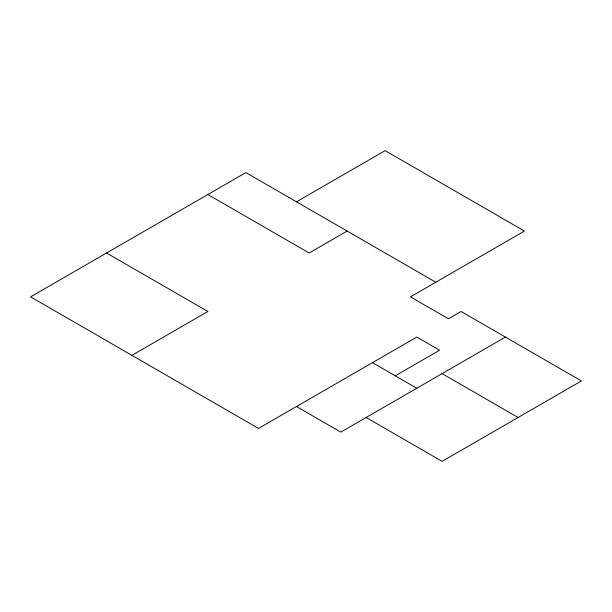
<?xml version="1.0" encoding="UTF-8"?>
<svg xmlns="http://www.w3.org/2000/svg" width="612" height="612" viewBox="0 0 612 612"><rect width="100%" height="100%" fill="white"/><g stroke="black" fill="none" stroke-linecap="round" stroke-linejoin="round"><path stroke-width="0.92" d="M296.506 201.83L385.139 150.651L524.423 231.068L410.461 296.858L448.451 318.791L461.111 311.485L581.4 380.932L442.116 461.349L366.144 417.483M131.894 355.343L207.866 311.485L106.572 253.001M347.149 231.068L309.167 253.001L207.866 194.517M395.268 375.814L439.584 350.225L416.795 337.067L258.516 428.446L30.6 296.858L245.856 172.584L435.79 282.239M505.428 337.067L340.823 432.103L296.506 406.521M442.116 373.618L518.089 417.483M372.478 362.656L416.795 388.245"/></g></svg>
